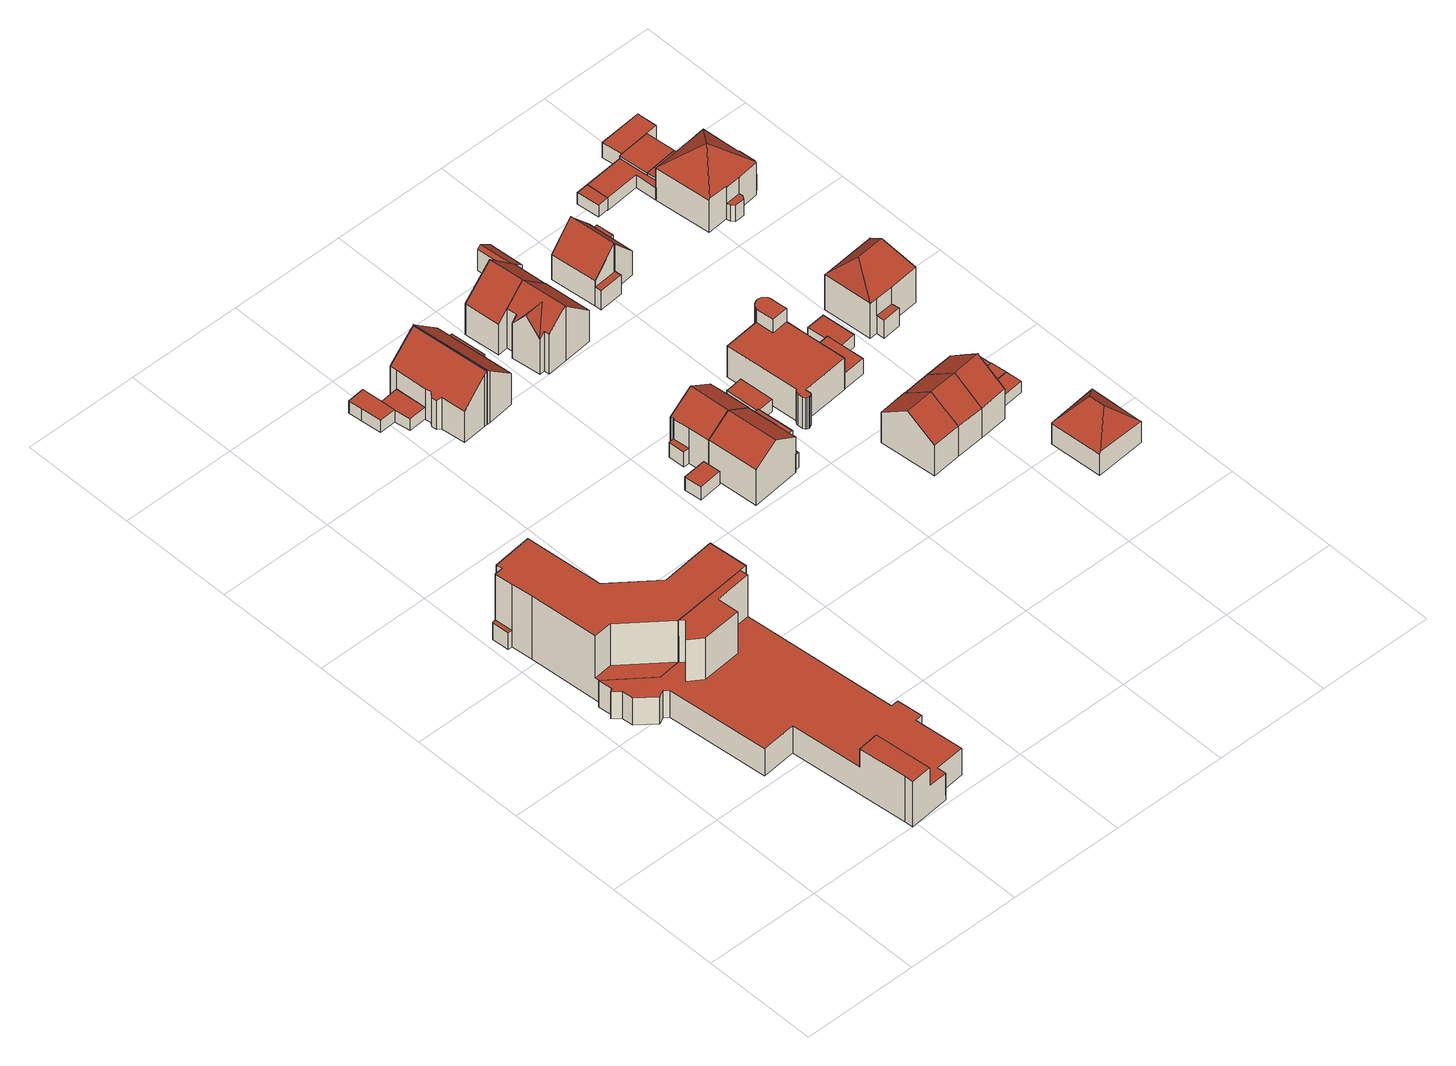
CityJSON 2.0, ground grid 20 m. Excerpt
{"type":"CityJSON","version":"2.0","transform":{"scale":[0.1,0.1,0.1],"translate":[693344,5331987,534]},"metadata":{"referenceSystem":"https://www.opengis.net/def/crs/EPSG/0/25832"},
"CityObjects":{
"building1":{"type":"Building","attributes":{"Gemeindeschluessel":"09162000","HoeheDach":"548.260","HoeheGrund":"534.540","Methode":"2000","NiedrigsteTraufeDesGebaeudes":"539.880","Geometrietyp2DReferenz":"3000","function":"31001_9998","roofType":"1000","measuredHeight":13.72,"storeysAboveGround":1},"geometry":[{"type":"MultiSurface","lod":"2","boundaries":[[[0,1,2,3]],[[4,5,6,7]],[[8,9,10,11,12,13,14,15]],[[16,6,5,17,18,19,20,21,22,23,24,2,1,25,26,27,28,29,30,31,32,33,34,35,36,37,38,39]],[[24,23,40,41]],[[12,42,43,33,32,13]],[[44,39,38,45]],[[41,40,46,47,48,49,50,4,7,51,44,45,52,53,54,55,43,42,56,0,3]],[[17,5,4,50]],[[40,23,22,46]],[[53,36,35,54]],[[7,6,16,51]],[[29,8,15,30]],[[26,25,56,42,12,11]],[[26,11,10,27]],[[8,29,28,9]],[[2,24,41,3]],[[34,33,43,55]],[[16,39,44,51]],[[48,57,58,49]],[[18,59,60,19]],[[58,57,61,60,59]],[[54,35,34,55]],[[46,22,21,47]],[[31,14,13,32]],[[30,15,14,31]],[[50,49,58,59,18,17]],[[25,1,0,56]],[[19,60,61,20]],[[52,37,36,53]],[[48,47,21,20,61,57]],[[45,38,37,52]],[[27,10,9,28]]],"semantics":{"surfaces":[{"type":"WallSurface"},{"type":"RoofSurface"},{"type":"GroundSurface"}],"values":[0,0,1,1,0,0,0,2,0,0,0,0,0,0,0,0,0,0,0,0,0,1,0,0,0,0,0,0,0,0,0,0,0]}}]},
"building2":{"type":"Building","attributes":{"Gemeindeschluessel":"09162000","HoeheDach":"548.280","HoeheGrund":"535.650","Methode":"2000","NiedrigsteTraufeDesGebaeudes":"538.990","Geometrietyp2DReferenz":"3000","function":"31001_9998","roofType":"1000","measuredHeight":12.63,"storeysAboveGround":4},"geometry":[{"type":"MultiSurface","lod":"2","boundaries":[[[62,63,64,65]],[[66,67,68,69]],[[70,67,66,71]],[[72,73,74,75]],[[76,77,78,79]],[[80,81,82,83]],[[70,12,74,73,84,85,82,81,86,87,78,77,68,67]],[[88,83,82,85]],[[89,90,12,70,71,33]],[[91,88,85,84]],[[76,92,34,69,68,77]],[[89,33,34,92]],[[89,92,76,79,93,94,95,80,83,88,91,72,75,90]],[[75,74,12,90]],[[63,78,87,64]],[[93,79,78,63,62]],[[93,62,65,94]],[[91,84,73,72]],[[80,95,86,81]],[[95,94,65,64,87,86]],[[66,69,34,33,71]]],"semantics":{"surfaces":[{"type":"RoofSurface"},{"type":"WallSurface"},{"type":"GroundSurface"}],"values":[0,1,1,1,1,1,0,1,1,1,1,1,2,1,1,1,1,1,1,1,0]}}]},
"building3":{"type":"Building","attributes":{"Gemeindeschluessel":"09162000","HoeheDach":"537.059","HoeheGrund":"534.740","Methode":"1000","NiedrigsteTraufeDesGebaeudes":"537.059","Geometrietyp2DReferenz":"3000","function":"31001_2000","roofType":"1000","measuredHeight":2.32},"geometry":[{"type":"MultiSurface","lod":"2","boundaries":[[[96,97,98,99]],[[98,97,100,101,102,103]],[[104,101,100,105]],[[106,102,101,104]],[[107,103,102,106]],[[107,106,104,105,96,99]],[[99,98,103,107]],[[105,100,97,96]]],"semantics":{"surfaces":[{"type":"WallSurface"},{"type":"RoofSurface"},{"type":"GroundSurface"}],"values":[0,1,0,0,0,2,0,0]}}]},
"building4":{"type":"Building","attributes":{"Gemeindeschluessel":"09162000","HoeheDach":"537.074","HoeheGrund":"534.730","Methode":"1000","NiedrigsteTraufeDesGebaeudes":"537.074","Geometrietyp2DReferenz":"3000","function":"31001_2000","roofType":"1000","measuredHeight":2.34},"geometry":[{"type":"MultiSurface","lod":"2","boundaries":[[[108,109,110,111]],[[105,104,112,111,110]],[[113,108,111,112]],[[109,108,113,101,100]],[[101,113,112,104]],[[100,101,104,105]],[[109,100,105,110]]],"semantics":{"surfaces":[{"type":"WallSurface"},{"type":"GroundSurface"},{"type":"RoofSurface"}],"values":[0,1,0,2,0,0,0]}}]},
"building5":{"type":"Building","attributes":{"Gemeindeschluessel":"09162000","HoeheDach":"545.312","HoeheGrund":"534.620","Methode":"1000","NiedrigsteTraufeDesGebaeudes":"540.401","Geometrietyp2DReferenz":"3000","function":"31001_1000","roofType":"2100","measuredHeight":10.69,"storeysAboveGround":2},"geometry":[{"type":"MultiSurface","lod":"2","boundaries":[[[114,115,116,117]],[[118,119,120,121]],[[122,123,124,125]],[[122,125,114,117,126,118,121,127,128,129,130,131]],[[121,120,132,127]],[[130,133,134,131]],[[126,135,119,118]],[[117,116,135,126]],[[131,134,123,122]],[[134,133,136,137,132,120,119,135,116,115,124,123]],[[125,124,115,114]],[[127,132,137,128]],[[128,137,136,129]],[[129,136,133,130]]],"semantics":{"surfaces":[{"type":"WallSurface"},{"type":"GroundSurface"},{"type":"RoofSurface"}],"values":[0,0,0,1,0,0,0,0,0,2,0,0,0,0]}}]},
"building6":{"type":"Building","attributes":{"Gemeindeschluessel":"09162000","HoeheDach":"545.454","HoeheGrund":"534.550","Methode":"1000","NiedrigsteTraufeDesGebaeudes":"540.779","Geometrietyp2DReferenz":"3000","function":"31001_1000","roofType":"2100","measuredHeight":10.9,"storeysAboveGround":2},"geometry":[{"type":"MultiSurface","lod":"2","boundaries":[[[138,139,140,141]],[[142,143,144,145]],[[145,144,146,147]],[[141,140,143,142]],[[148,149,139,138]],[[150,151,149,148]],[[147,146,151,150]],[[140,139,149,151,146,144,143]],[[142,145,147,150,148,138,141]]],"semantics":{"surfaces":[{"type":"WallSurface"},{"type":"RoofSurface"},{"type":"GroundSurface"}],"values":[0,0,0,0,0,0,0,1,2]}}]},
"building7":{"type":"Building","attributes":{"Gemeindeschluessel":"09162000","HoeheDach":"537.500","HoeheGrund":"534.920","Methode":"3100","NiedrigsteTraufeDesGebaeudes":"537.500","Geometrietyp2DReferenz":"3000","function":"31001_2000","roofType":"1000","measuredHeight":2.58},"geometry":[{"type":"MultiSurface","lod":"2","boundaries":[[[152,153,154,155]],[[154,153,156,157]],[[158,157,156,159]],[[155,154,157,158]],[[153,152,159,156]],[[152,155,158,159]]],"semantics":{"surfaces":[{"type":"RoofSurface"},{"type":"WallSurface"},{"type":"GroundSurface"}],"values":[0,1,2,1,1,1]}}]},
"building8":{"type":"Building","attributes":{"Gemeindeschluessel":"09162000","HoeheDach":"537.135","HoeheGrund":"534.550","Methode":"1000","NiedrigsteTraufeDesGebaeudes":"537.135","Geometrietyp2DReferenz":"3000","function":"31001_2000","roofType":"1000","measuredHeight":2.58},"geometry":[{"type":"MultiSurface","lod":"2","boundaries":[[[160,161,162,163]],[[147,163,162,164]],[[165,161,160,150]],[[147,164,165,150]],[[150,160,163,147]],[[164,162,161,165]]],"semantics":{"surfaces":[{"type":"RoofSurface"},{"type":"WallSurface"},{"type":"GroundSurface"}],"values":[0,1,1,2,1,1]}}]},
"building9":{"type":"Building","attributes":{"Gemeindeschluessel":"09162000","HoeheDach":"544.840","HoeheGrund":"534.940","Methode":"2000","NiedrigsteTraufeDesGebaeudes":"537.900","Geometrietyp2DReferenz":"3000","function":"31001_1000","roofType":"3100","measuredHeight":9.9,"storeysAboveGround":2},"geometry":[{"type":"MultiSurface","lod":"2","boundaries":[[[166,167,168,169]],[[170,171,172,173]],[[174,173,172,175,176,177]],[[178,179,177,176,180,168,167,181]],[[169,168,180,182]],[[166,183,184,181,167]],[[174,177,179,185]],[[186,187,184,183]],[[175,172,171,188]],[[170,182,180,188,171]],[[174,185,186,183,166,169,182,170,173]],[[186,185,179,178,187]],[[188,180,176,175]],[[187,178,181,184]]],"semantics":{"surfaces":[{"type":"WallSurface"},{"type":"RoofSurface"},{"type":"GroundSurface"}],"values":[0,0,0,1,0,0,0,0,1,0,2,0,0,1]}}]},
"building10":{"type":"Building","attributes":{"Gemeindeschluessel":"09162000","HoeheDach":"544.800","HoeheGrund":"534.900","Methode":"2000","NiedrigsteTraufeDesGebaeudes":"537.860","Geometrietyp2DReferenz":"3000","function":"31001_1000","roofType":"3100","measuredHeight":9.9,"storeysAboveGround":2},"geometry":[{"type":"MultiSurface","lod":"2","boundaries":[[[181,189,190,191,192]],[[193,194,195,196]],[[183,197,198,199]],[[200,193,196,201]],[[202,203,204,192,191]],[[205,206,198,197,181,192,204]],[[207,201,196,195,206,205]],[[202,191,190,208]],[[194,198,206,195]],[[183,166,189,181,197]],[[200,199,198,194,193]],[[208,190,189,166]],[[183,199,200,201,207,203,202,208,166]],[[207,205,204,203]]],"semantics":{"surfaces":[{"type":"RoofSurface"},{"type":"WallSurface"},{"type":"GroundSurface"}],"values":[0,0,1,1,1,0,1,1,1,1,1,1,2,1]}}]},
"building11":{"type":"Building","attributes":{"Gemeindeschluessel":"09162000","HoeheDach":"537.824","HoeheGrund":"534.950","Methode":"1000","NiedrigsteTraufeDesGebaeudes":"537.824","Geometrietyp2DReferenz":"3000","function":"51009_1610","roofType":"1000","measuredHeight":2.87},"geometry":[{"type":"MultiSurface","lod":"2","boundaries":[[[209,210,211,212]],[[213,214,215,210,209,216,217]],[[210,215,218,211]],[[217,216,219,220]],[[216,209,212,219]],[[215,214,221,218]],[[213,217,220,222]],[[214,213,222,221]],[[220,219,212,211,218,221,222]]],"semantics":{"surfaces":[{"type":"WallSurface"},{"type":"RoofSurface"},{"type":"GroundSurface"}],"values":[0,1,0,0,0,0,0,0,2]}}]},
"building12":{"type":"Building","attributes":{"Gemeindeschluessel":"09162000","HoeheDach":"545.880","HoeheGrund":"534.810","Methode":"2000","NiedrigsteTraufeDesGebaeudes":"541.126","Geometrietyp2DReferenz":"3000","function":"31001_1000","roofType":"3100","measuredHeight":11.07,"storeysAboveGround":2},"geometry":[{"type":"MultiSurface","lod":"2","boundaries":[[[223,224,225,226]],[[227,228,229,230]],[[231,232,233,234]],[[235,236,225,224]],[[229,237,238,226,225,236,239,240,241,242,230]],[[241,240,243]],[[227,230,242,244]],[[243,240,239]],[[245,223,226,238,246]],[[233,246,238,237,234]],[[244,242,241,243,239,236,235]],[[228,231,234,237,229]],[[231,228,227,244,235,224,223,245,232]],[[233,232,245,246]]],"semantics":{"surfaces":[{"type":"WallSurface"},{"type":"RoofSurface"},{"type":"GroundSurface"}],"values":[0,0,0,0,1,1,0,1,0,1,0,0,2,0]}}]},
"building13":{"type":"Building","attributes":{"Gemeindeschluessel":"09162000","HoeheDach":"545.880","HoeheGrund":"534.830","Methode":"1000","NiedrigsteTraufeDesGebaeudes":"541.039","Geometrietyp2DReferenz":"3000","function":"31001_1000","roofType":"3100","measuredHeight":11.05,"storeysAboveGround":2},"geometry":[{"type":"MultiSurface","lod":"2","boundaries":[[[247,248,249,250]],[[223,251,252,253]],[[254,248,247,255,256]],[[256,252,251,238,254]],[[250,249,257,245]],[[238,257,249,248,254]],[[223,253,255,247,250,245]],[[223,245,257,238,251]],[[256,255,253,252]]],"semantics":{"surfaces":[{"type":"WallSurface"},{"type":"RoofSurface"},{"type":"GroundSurface"}],"values":[0,0,0,1,0,1,2,0,0]}}]},
"building14":{"type":"Building","attributes":{"Gemeindeschluessel":"09162000","HoeheDach":"537.328","HoeheGrund":"534.820","Methode":"1000","NiedrigsteTraufeDesGebaeudes":"537.328","Geometrietyp2DReferenz":"3000","function":"31001_2000","roofType":"1000","measuredHeight":2.51},"geometry":[{"type":"MultiSurface","lod":"2","boundaries":[[[258,259,260,261,262]],[[263,264,265,266,267]],[[264,261,260,265]],[[263,262,261,264]],[[266,259,258,267]],[[267,258,262,263]],[[265,260,259,266]]],"semantics":{"surfaces":[{"type":"RoofSurface"},{"type":"GroundSurface"},{"type":"WallSurface"}],"values":[0,1,2,2,2,2,2]}}]},
"building15":{"type":"Building","attributes":{"Gemeindeschluessel":"09162000","HoeheDach":"544.633","HoeheGrund":"534.880","Methode":"1000","NiedrigsteTraufeDesGebaeudes":"540.969","Geometrietyp2DReferenz":"3000","function":"31001_1000","roofType":"3100","measuredHeight":9.75,"storeysAboveGround":2},"geometry":[{"type":"MultiSurface","lod":"2","boundaries":[[[268,269,270,271]],[[272,273,274,275]],[[275,274,276,277]],[[271,277,276,268]],[[270,272,275,277,271]],[[269,273,272,270]],[[268,276,274,273,269]]],"semantics":{"surfaces":[{"type":"GroundSurface"},{"type":"RoofSurface"},{"type":"WallSurface"}],"values":[0,1,1,2,2,2,2]}}]},
"building16":{"type":"Building","attributes":{"Gemeindeschluessel":"09162000","HoeheDach":"539.500","HoeheGrund":"534.810","Methode":"2000","NiedrigsteTraufeDesGebaeudes":"537.830","Geometrietyp2DReferenz":"3000","function":"31001_2000","roofType":"3100","measuredHeight":4.69},"geometry":[{"type":"MultiSurface","lod":"2","boundaries":[[[278,279,280,281]],[[282,283,279,278,284]],[[279,283,285,280]],[[286,285,283,282]],[[284,278,281,287]],[[287,281,280,285,286]],[[287,286,282,284]]],"semantics":{"surfaces":[{"type":"RoofSurface"},{"type":"WallSurface"},{"type":"GroundSurface"}],"values":[0,1,0,1,1,1,2]}}]},
"building17":{"type":"Building","attributes":{"Gemeindeschluessel":"09162000","HoeheDach":"543.660","HoeheGrund":"534.700","Methode":"2000","NiedrigsteTraufeDesGebaeudes":"540.960","Geometrietyp2DReferenz":"3000","function":"31001_1000","roofType":"1000","measuredHeight":8.96,"storeysAboveGround":2},"geometry":[{"type":"MultiSurface","lod":"2","boundaries":[[[288,289,290,291]],[[292,293,294,295]],[[296,297,298,299]],[[300,301,302,303]],[[304,305,306,307]],[[298,308,309,310,299]],[[311,312,305,304]],[[313,314,315,316]],[[296,299,317,318,294,293,319,320,321,322,323,324,325]],[[288,295,294,318,326,289]],[[327,328,312,311]],[[307,306,329,330]],[[297,296,325,331]],[[316,315,301,300]],[[332,322,321,333]],[[334,317,299,310]],[[326,318,317,334]],[[335,336,337,338]],[[331,325,324,339]],[[330,329,336,335]],[[327,340,341,328]],[[342,323,322,332]],[[340,327,311,304,307,330,335,338,313,316,300,303,308,298,297,331,339,342,332,333,343,344,292,295,288,291]],[[337,336,329,306,305,312,328,341,290,289,326,334,310,309,302,301,315,314]],[[343,320,319,344]],[[340,291,290,341]],[[333,321,320,343]],[[303,302,309,308]],[[339,324,323,342]],[[313,338,337,314]],[[293,292,344,319]]],"semantics":{"surfaces":[{"type":"WallSurface"},{"type":"RoofSurface"},{"type":"GroundSurface"}],"values":[0,0,0,0,0,0,0,0,1,0,0,0,0,0,0,0,0,0,0,0,0,0,2,1,0,0,0,0,0,0,0]}}]},
"building18":{"type":"Building","attributes":{"Gemeindeschluessel":"09162000","HoeheDach":"544.698","HoeheGrund":"534.870","Methode":"1000","NiedrigsteTraufeDesGebaeudes":"540.943","Geometrietyp2DReferenz":"3000","function":"31001_1000","roofType":"3100","measuredHeight":9.83,"storeysAboveGround":2},"geometry":[{"type":"MultiSurface","lod":"2","boundaries":[[[273,345,346,347]],[[268,348,349,350]],[[350,351,269,268]],[[351,345,273,269]],[[269,273,347,348,268]],[[350,349,346,345,351]],[[347,346,349,348]]],"semantics":{"surfaces":[{"type":"RoofSurface"},{"type":"WallSurface"},{"type":"GroundSurface"}],"values":[0,1,2,1,1,1,0]}}]},
"building19":{"type":"Building","attributes":{"Gemeindeschluessel":"09162000","HoeheDach":"544.260","HoeheGrund":"534.720","Methode":"1000","NiedrigsteTraufeDesGebaeudes":"538.190","Geometrietyp2DReferenz":"3000","function":"31001_1000","roofType":"3100","measuredHeight":9.54,"storeysAboveGround":1},"geometry":[{"type":"MultiSurface","lod":"2","boundaries":[[[352,353,354,355]],[[353,356,357,358,359,360,354]],[[361,357,356,362,363]],[[364,365,366,367,352]],[[362,356,353,368]],[[368,353,352,367]],[[369,370,371,372]],[[372,359,358,369]],[[373,374,359,372,371]],[[375,358,357,361]],[[373,371,370,376]],[[364,352,355,377]],[[375,376,370,369,358]],[[378,379,366,365]],[[380,377,355,354,360]],[[363,362,379,378]],[[375,361,363,378,365,364,377,380,374,373,376]],[[366,379,362,368,367]],[[380,360,359,374]]],"semantics":{"surfaces":[{"type":"RoofSurface"},{"type":"WallSurface"},{"type":"GroundSurface"}],"values":[0,0,1,1,1,1,0,1,1,1,1,1,1,1,1,1,2,0,1]}}]},
"building20":{"type":"Building","attributes":{"Gemeindeschluessel":"09162000","HoeheDach":"537.863","HoeheGrund":"534.810","Methode":"1000","NiedrigsteTraufeDesGebaeudes":"537.863","Geometrietyp2DReferenz":"3000","function":"31001_2000","roofType":"1000","measuredHeight":3.05},"geometry":[{"type":"MultiSurface","lod":"2","boundaries":[[[381,382,383,384,385,386]],[[387,386,385,388]],[[387,388,389,390,391,392]],[[392,381,386,387]],[[390,383,382,391]],[[389,384,383,390]],[[388,385,384,389]],[[391,382,381,392]]],"semantics":{"surfaces":[{"type":"RoofSurface"},{"type":"WallSurface"},{"type":"GroundSurface"}],"values":[0,1,2,1,1,1,1,1]}}]},
"building21":{"type":"Building","attributes":{"Gemeindeschluessel":"09162000","HoeheDach":"544.664","HoeheGrund":"534.860","Methode":"1000","NiedrigsteTraufeDesGebaeudes":"540.940","Geometrietyp2DReferenz":"3000","function":"31001_1000","roofType":"3100","measuredHeight":9.8,"storeysAboveGround":2},"geometry":[{"type":"MultiSurface","lod":"2","boundaries":[[[393,394,395,396,397]],[[398,399,400,401]],[[350,349,402,403]],[[351,345,346,349,350]],[[397,396,399,398]],[[345,400,399,396,395,346]],[[393,397,398,401,351,350,403]],[[401,400,345,351]],[[346,395,394,402,349]],[[403,402,394,393]]],"semantics":{"surfaces":[{"type":"WallSurface"},{"type":"RoofSurface"},{"type":"GroundSurface"}],"values":[0,0,0,0,0,1,2,0,1,0]}}]},
"building22":{"type":"Building","attributes":{"Gemeindeschluessel":"09162000","HoeheDach":"537.209","HoeheGrund":"534.670","Methode":"1000","NiedrigsteTraufeDesGebaeudes":"537.209","Geometrietyp2DReferenz":"3000","function":"31001_2000","roofType":"1000","measuredHeight":2.54},"geometry":[{"type":"MultiSurface","lod":"2","boundaries":[[[404,405,406,407]],[[408,409,410,411]],[[407,406,412,413]],[[411,410,405,404]],[[410,409,412,406,405]],[[404,407,413,408,411]],[[413,412,409,408]]],"semantics":{"surfaces":[{"type":"WallSurface"},{"type":"RoofSurface"},{"type":"GroundSurface"}],"values":[0,0,0,0,1,2,0]}}]},
"building23":{"type":"Building","attributes":{"Gemeindeschluessel":"09162000","HoeheDach":"543.370","HoeheGrund":"534.900","Methode":"2000","NiedrigsteTraufeDesGebaeudes":"539.009","Geometrietyp2DReferenz":"3000","function":"31001_1000","roofType":"3200","measuredHeight":8.47,"storeysAboveGround":1},"geometry":[{"type":"MultiSurface","lod":"2","boundaries":[[[414,415,416,417,418]],[[418,417,419]],[[420,421,422,419,417]],[[423,424,414,418,419,422]],[[425,423,422,421]],[[425,426,416,415,424,423]],[[415,414,424]],[[425,421,420,426]],[[420,417,416,426]]],"semantics":{"surfaces":[{"type":"RoofSurface"},{"type":"WallSurface"},{"type":"GroundSurface"}],"values":[0,0,1,0,1,1,0,2,1]}}]},
"building24":{"type":"Building","attributes":{"Gemeindeschluessel":"09162000","HoeheDach":"537.122","HoeheGrund":"534.810","Methode":"1000","NiedrigsteTraufeDesGebaeudes":"537.122","Geometrietyp2DReferenz":"3000","function":"31001_2000","roofType":"1000","measuredHeight":2.31},"geometry":[{"type":"MultiSurface","lod":"2","boundaries":[[[427,428,429,430]],[[427,430,431,432]],[[431,433,434,432]],[[434,433,429,428]],[[432,434,428,427]],[[430,429,433,431]]],"semantics":{"surfaces":[{"type":"WallSurface"},{"type":"GroundSurface"},{"type":"RoofSurface"}],"values":[0,1,0,2,0,0]}}]},
"building25":{"type":"Building","attributes":{"Gemeindeschluessel":"09162000","HoeheDach":"537.119","HoeheGrund":"534.800","Methode":"1000","NiedrigsteTraufeDesGebaeudes":"537.119","Geometrietyp2DReferenz":"3000","function":"31001_2000","roofType":"1000","measuredHeight":2.32},"geometry":[{"type":"MultiSurface","lod":"2","boundaries":[[[435,436,437,438]],[[435,438,430,427]],[[428,429,437,436]],[[430,429,428,427]],[[438,437,429,430]],[[427,428,436,435]]],"semantics":{"surfaces":[{"type":"WallSurface"},{"type":"GroundSurface"},{"type":"RoofSurface"}],"values":[0,1,2,0,0,0]}}]},
"building26":{"type":"Building","attributes":{"Gemeindeschluessel":"09162000","HoeheDach":"537.008","HoeheGrund":"534.800","Methode":"1000","NiedrigsteTraufeDesGebaeudes":"537.008","Geometrietyp2DReferenz":"3000","function":"31001_2000","roofType":"1000","measuredHeight":2.21},"geometry":[{"type":"MultiSurface","lod":"2","boundaries":[[[439,440,441,442]],[[442,441,443,438]],[[438,443,444,435]],[[444,443,441,440]],[[435,444,440,439]],[[439,442,438,435]]],"semantics":{"surfaces":[{"type":"WallSurface"},{"type":"RoofSurface"},{"type":"GroundSurface"}],"values":[0,0,0,1,0,2]}}]},
"building27":{"type":"Building","attributes":{"Gemeindeschluessel":"09162000","HoeheDach":"537.050","HoeheGrund":"534.690","Methode":"3100","NiedrigsteTraufeDesGebaeudes":"537.050","Geometrietyp2DReferenz":"3000","function":"31001_2000","roofType":"1000","measuredHeight":2.36},"geometry":[{"type":"MultiSurface","lod":"2","boundaries":[[[445,446,447,448]],[[449,450,446,445]],[[451,452,448,447]],[[452,449,445,448]],[[450,451,447,446]],[[452,451,450,449]]],"semantics":{"surfaces":[{"type":"GroundSurface"},{"type":"WallSurface"},{"type":"RoofSurface"}],"values":[0,1,1,1,1,2]}}]},
"building28":{"type":"Building","attributes":{"Gemeindeschluessel":"09162000","HoeheDach":"546.190","HoeheGrund":"534.500","Methode":"2000","NiedrigsteTraufeDesGebaeudes":"538.130","Geometrietyp2DReferenz":"3000","function":"31001_1000","roofType":"3200","measuredHeight":11.69,"storeysAboveGround":2},"geometry":[{"type":"MultiSurface","lod":"2","boundaries":[[[453,454,455]],[[456,457,458,459]],[[460,461,462,463]],[[464,458,465,466]],[[467,465,468,469]],[[470,469,468,471,472,473]],[[456,474,475,454,453,457]],[[462,461,464,466]],[[460,459,458,464,461]],[[460,463,467,469,470,474,456,459]],[[472,476,455,454,475,473]],[[468,465,458,457,453,455,476,471]],[[467,463,462,466,465]],[[470,473,475,474]],[[471,476,472]]],"semantics":{"surfaces":[{"type":"RoofSurface"},{"type":"WallSurface"},{"type":"GroundSurface"}],"values":[0,1,1,1,1,1,1,0,1,2,0,0,1,1,0]}}]},
"building29":{"type":"Building","attributes":{"Gemeindeschluessel":"09162000","HoeheDach":"537.000","HoeheGrund":"534.540","Methode":"2000","NiedrigsteTraufeDesGebaeudes":"537.000","Geometrietyp2DReferenz":"3000","function":"51009_1610","roofType":"1000","measuredHeight":2.46},"geometry":[{"type":"MultiSurface","lod":"2","boundaries":[[[477,478,479,480]],[[480,479,481,482]],[[483,449,484,485]],[[485,484,486,487]],[[450,481,479,478,486,484,449]],[[482,481,450,488]],[[483,485,487,477,480,482,488]],[[487,486,478,477]],[[488,450,449,483]]],"semantics":{"surfaces":[{"type":"WallSurface"},{"type":"RoofSurface"},{"type":"GroundSurface"}],"values":[0,0,0,0,1,0,2,0,0]}}]},
"building30":{"type":"Building","attributes":{"Gemeindeschluessel":"09162000","HoeheDach":"537.549","HoeheGrund":"534.500","Methode":"1000","NiedrigsteTraufeDesGebaeudes":"537.549","Geometrietyp2DReferenz":"3000","function":"31001_2000","roofType":"1000","measuredHeight":3.05},"geometry":[{"type":"MultiSurface","lod":"2","boundaries":[[[489,490,491,477]],[[487,492,489,477]],[[492,493,490,489]],[[491,490,493,494]],[[477,491,494,487]],[[487,494,493,492]]],"semantics":{"surfaces":[{"type":"WallSurface"},{"type":"GroundSurface"},{"type":"RoofSurface"}],"values":[0,1,0,2,0,0]}}]},
"building31":{"type":"Building","attributes":{"Gemeindeschluessel":"09162000","HoeheDach":"545.320","HoeheGrund":"534.500","Methode":"2000","NiedrigsteTraufeDesGebaeudes":"537.690","Geometrietyp2DReferenz":"3000","function":"31001_1000","roofType":"3500","measuredHeight":10.82,"storeysAboveGround":2},"geometry":[{"type":"MultiSurface","lod":"2","boundaries":[[[495,496,497,498,499,500]],[[501,502,503,504,505]],[[506,507,508,509,510]],[[511,497,496,512]],[[501,505,513,514]],[[515,516,517,518]],[[509,508,519,520,521,522,517]],[[523,524,521,520,500,499]],[[525,526,503,510,509,517,516]],[[527,528,529,530,526,525]],[[506,510,503,502]],[[514,513,531,532]],[[533,515,518,480]],[[529,531,513,505,504,530]],[[533,527,525,516,515]],[[489,534,522,535]],[[517,522,534,536,518]],[[535,522,521,524]],[[532,531,529,528]],[[500,520,519,495]],[[523,499,498,537]],[[480,518,536,477]],[[537,498,497,511]],[[477,536,534,489]],[[507,512,496,495,519,508]],[[507,506,502,501,514,532,528,527,533,480,477,489,535,524,523,537,511,512]],[[504,503,526,530]]],"semantics":{"surfaces":[{"type":"RoofSurface"},{"type":"WallSurface"},{"type":"GroundSurface"}],"values":[0,1,1,1,1,0,0,1,0,1,1,1,1,0,1,1,0,1,1,1,1,1,1,1,1,2,1]}}]},
"building32":{"type":"Building","attributes":{"Gemeindeschluessel":"09162000","HoeheDach":"537.546","HoeheGrund":"534.500","Methode":"1000","NiedrigsteTraufeDesGebaeudes":"537.546","Geometrietyp2DReferenz":"3000","function":"31001_2000","roofType":"1000","measuredHeight":3.05},"geometry":[{"type":"MultiSurface","lod":"2","boundaries":[[[492,493,494,487]],[[494,493,538,539,540]],[[485,541,542,492,487]],[[541,539,538,542]],[[542,538,493,492]],[[487,494,540,485]],[[485,540,539,541]]],"semantics":{"surfaces":[{"type":"WallSurface"},{"type":"RoofSurface"},{"type":"GroundSurface"}],"values":[0,1,2,0,0,0,0]}}]},
"building33":{"type":"Building","attributes":{"Gemeindeschluessel":"09162000","HoeheDach":"537.531","HoeheGrund":"534.450","Methode":"1000","NiedrigsteTraufeDesGebaeudes":"537.531","Geometrietyp2DReferenz":"3000","function":"31001_2000","roofType":"1000","measuredHeight":3.08},"geometry":[{"type":"MultiSurface","lod":"2","boundaries":[[[543,544,545,542,541]],[[539,538,546,547,548]],[[544,547,546,545]],[[545,546,538,542]],[[541,539,548,543]],[[543,548,547,544]],[[542,538,539,541]]],"semantics":{"surfaces":[{"type":"GroundSurface"},{"type":"RoofSurface"},{"type":"WallSurface"}],"values":[0,1,2,2,2,2,2]}}]}
},
"vertices":[
[311,157,5],[311,157,59],[316,113,59],[316,113,5],[109,217,5],[109,217,59],[91,392,59],[91,392,5],[142,374,143],[211,380,143],[208,417,143],[271,423,143],[270,437,143],[138,425,143],[146,418,143],[120,390,143],[84,399,59],[169,223,59],[182,99,59],[218,103,59],[228,4,59],[262,7,59],[261,22,59],[312,27,59],[303,111,59],[298,156,59],[271,423,59],[208,417,59],[211,380,59],[142,374,59],[120,390,59],[146,418,59],[138,425,59],[100,421,59],[32,476,59],[35,452,59],[29,448,59],[41,437,59],[43,418,59],[72,393,59],[312,27,5],[303,111,5],[270,437,5],[100,421,5],[72,393,5],[43,418,5],[261,22,5],[262,7,5],[192,0,5],[191,15,5],[169,223,5],[84,399,5],[41,437,5],[29,448,5],[35,452,5],[32,476,5],[298,156,5],[192,0,96],[191,15,96],[182,99,96],[218,103,96],[228,4,96],
[10,638,50],[17,638,50],[14,669,50],[8,668,50],[64,486,59],[64,486,143],[32,483,143],[32,483,59],[139,425,143],[139,425,59],[276,505,16],[276,505,143],[282,438,143],[282,438,16],[21,602,16],[21,602,143],[17,638,143],[17,638,16],[27,681,16],[27,681,143],[95,688,143],[95,688,16],[181,495,143],[108,554,143],[28,670,143],[14,669,143],[108,554,16],[100,421,16],[270,437,16],[181,495,16],[32,476,16],[10,638,16],[8,668,16],[28,670,16],
[179,1079,7],[179,1079,31],[175,1114,31],[175,1114,7],[208,1081,31],[206,1106,31],[203,1141,31],[173,1138,31],[206,1106,7],[208,1081,7],[203,1141,7],[173,1138,7],
[243,1055,31],[212,1053,31],[212,1053,7],[243,1055,7],[238,1109,7],[238,1109,31],
[243,1055,6],[243,1055,68],[238,1109,69],[238,1109,6],[281,1125,6],[281,1125,109],[286,1126,113],[286,1126,6],[240,1039,6],[240,1039,64],[245,1045,69],[245,1045,6],[237,1121,6],[300,989,6],[295,988,6],[252,984,6],[247,1026,6],[241,1030,6],[300,989,113],[247,1026,69],[241,1030,64],[237,1121,69],[252,984,69],[295,988,109],
[305,989,5],[305,989,110],[300,989,115],[300,989,5],[286,1126,5],[286,1126,115],[291,1127,110],[291,1127,5],[338,1131,68],[338,1131,5],[352,994,5],[352,994,68],[344,1070,5],[344,1070,68],
[455,675,35],[452,705,35],[412,701,35],[415,671,35],[452,705,9],[412,701,9],[415,671,9],[455,675,9],
[344,1070,31],[375,1073,31],[369,1134,31],[338,1131,31],[369,1134,5],[375,1073,5],
[541,707,9],[541,707,79],[546,658,80],[546,658,9],[556,654,9],[556,654,39],[559,623,39],[559,623,9],[549,622,9],[549,622,39],[549,622,79],[549,622,80],[507,614,108],[549,619,80],[546,653,79],[498,703,108],[546,653,9],[456,699,9],[456,699,80],[549,619,9],[464,610,9],[464,610,80],[546,653,39],
[541,707,80],[537,747,80],[534,778,80],[492,774,108],[442,735,39],[452,735,39],[449,764,39],[440,763,39],[456,699,79],[452,735,79],[452,735,9],[442,735,9],[440,763,9],[534,778,9],[449,770,9],[449,770,79],[450,764,80],[449,764,79],[450,764,9],[537,747,9],
[577,725,38],[583,661,38],[583,661,10],[577,725,10],[537,747,38],[541,707,38],[546,658,38],[549,722,38],[547,748,38],[546,658,10],[549,722,10],[547,748,10],[541,707,10],[537,747,10],
[422,1077,8],[424,1059,8],[424,1059,88],[422,1077,87],[429,1008,8],[430,999,8],[430,999,88],[429,1008,88],[466,1002,8],[515,1007,8],[515,1007,71],[466,1002,117],[414,1058,8],[414,1058,79],[464,1002,119],[456,1081,119],[415,1056,79],[452,1036,111],[420,1008,79],[420,1007,79],[417,1032,111],[420,1007,8],[507,1087,8],[507,1087,71],
[451,1142,8],[451,1142,118],[502,1147,70],[502,1147,8],[422,1077,88],[404,1075,70],[404,1075,8],[450,1142,119],[398,1137,8],[398,1137,70],[507,1087,70],
[578,726,33],[608,729,33],[603,789,33],[580,786,33],[573,786,33],[573,786,8],[580,786,8],[603,789,8],[608,729,8],[578,726,8],
[727,584,9],[737,484,9],[687,479,9],[677,579,9],[687,479,70],[737,484,70],[732,534,106],[682,529,106],[727,584,70],[677,579,70],
[503,1157,50],[510,1158,55],[504,1218,55],[497,1217,50],[530,1160,8],[530,1160,38],[503,1157,8],[525,1220,38],[525,1220,8],[497,1217,8],
[707,758,7],[707,758,70],[713,692,70],[713,692,7],[700,830,7],[700,830,97],[701,815,97],[701,815,7],[673,833,97],[673,833,7],[671,829,7],[671,829,97],[619,692,7],[619,692,70],[621,693,70],[621,693,7],[627,671,7],[627,671,70],[624,670,70],[624,670,7],[609,823,7],[609,823,70],[671,829,70],[630,673,7],[630,673,70],[617,686,7],[617,686,70],[617,689,70],[617,689,7],[674,797,97],[703,800,97],[698,834,97],[695,837,97],[692,840,97],[688,841,97],[683,841,97],[679,839,97],[676,837,97],[703,800,70],[631,676,7],[631,676,70],[621,671,70],[621,671,7],[676,837,7],[688,841,7],[692,840,7],[674,797,70],[619,673,7],[619,673,70],[617,676,70],[617,676,7],[679,839,7],[630,684,7],[630,684,70],[683,841,7],[695,837,7],[698,834,7],
[786,488,69],[781,538,107],[732,534,107],[727,584,69],[776,589,69],[776,589,9],[786,488,9],
[570,1053,57],[610,1056,103],[602,1137,103],[562,1133,57],[612,1057,100],[650,1061,56],[645,1110,56],[642,1141,56],[602,1137,102],[650,1061,7],[612,1057,45],[612,1057,7],[570,1053,7],[571,1041,7],[571,1041,45],[570,1053,45],[610,1056,45],[645,1110,42],[661,1112,42],[658,1143,42],[642,1141,42],[658,1143,7],[642,1141,7],[645,1110,7],[661,1112,7],[562,1133,7],[613,1045,7],[613,1045,45],[602,1137,7],
[713,692,39],[752,695,39],[748,739,39],[746,762,39],[741,761,39],[707,758,39],[707,758,8],[741,761,8],[746,762,8],[748,739,8],[752,695,8],[713,692,8],
[828,566,9],[828,566,90],[831,543,107],[831,538,103],[831,538,9],[834,510,9],[834,510,82],[836,493,69],[836,493,9],[825,593,69],[825,593,9],
[742,798,7],[742,798,32],[775,801,32],[775,801,7],[748,739,7],[748,739,32],[746,762,32],[746,762,7],[780,743,32],[780,743,7],
[898,356,94],[944,327,51],[944,327,50],[938,421,51],[896,382,94],[850,412,51],[938,421,9],[850,412,9],[850,412,50],[857,320,51],[860,321,54],[857,320,9],[944,327,9],
[831,538,8],[831,538,31],[886,543,31],[886,543,8],[889,515,8],[834,510,8],[889,515,31],[834,510,31],
[828,566,8],[828,566,31],[883,571,31],[883,571,8],
[825,593,8],[825,593,30],[880,599,30],[880,599,8],[883,571,30],[828,566,30],
[711,1218,7],[714,1179,7],[694,1177,7],[690,1216,7],[711,1218,30],[714,1179,30],[694,1177,30],[690,1216,30],
[905,749,76],[897,835,76],[878,790,122],[905,749,5],[905,749,75],[854,744,75],[854,744,5],[856,731,5],[856,731,41],[824,728,41],[824,728,5],[854,744,41],[823,742,75],[823,742,41],[823,742,5],[809,741,75],[809,741,5],[802,827,5],[809,741,76],[802,827,76],[802,827,75],[897,835,5],[897,835,75],[829,786,122],
[788,1148,5],[788,1148,30],[777,1147,30],[777,1147,5],[774,1184,30],[774,1184,5],[711,1218,5],[780,1224,30],[780,1224,5],[785,1173,30],[785,1173,5],[714,1179,5],
[845,1153,5],[845,1153,35],[788,1148,35],[843,1179,5],[843,1179,35],[785,1173,35],
[889,1063,37],[893,1063,37],[897,1071,37],[895,1086,37],[890,1091,37],[886,1091,37],[851,1047,5],[850,1053,5],[850,1053,69],[850,1053,37],[851,1047,37],[887,1057,5],[887,1062,5],[887,1062,71],[887,1059,71],[887,1057,70],[897,1071,5],[893,1063,5],[846,1040,37],[846,1040,5],[788,1049,70],[790,1050,71],[833,1102,113],[777,1147,70],[889,1063,69],[886,1091,69],[883,1091,71],[878,1157,70],[890,1091,5],[883,1091,5],[824,1052,70],[824,1051,69],[824,1052,5],[825,1045,5],[825,1045,37],[824,1051,37],[830,1039,37],[830,1039,5],[788,1049,5],[845,1153,70],[878,1157,5],[788,1148,70],[895,1086,5],
[838,1230,35],[784,1225,35],[780,1224,35],[784,1225,5],[838,1230,5],
[780,1260,5],[855,1267,5],[858,1232,5],[858,1232,35],[855,1267,35],[780,1260,35]
]}
